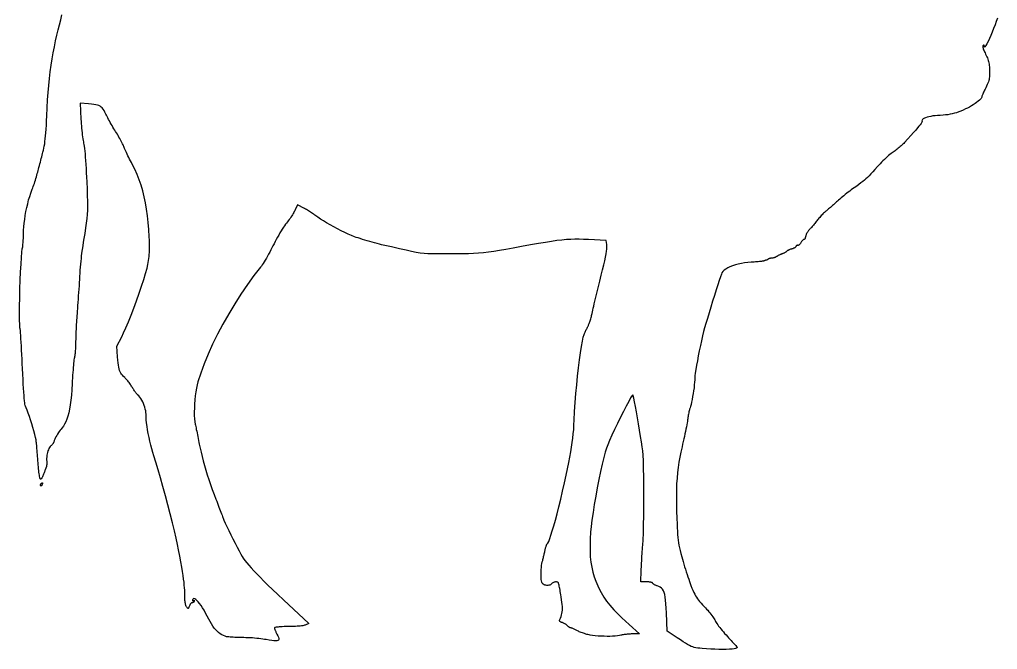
# Model space of a CAD drawing. Header units: metres. Extents: x 3 to 184, y -3 to 200.
# Drawn here: x 2.7 to 160.8, y -3.1 to 98.7 of the extents above; entities that cross this region are included whole.
import ezdxf

# ---------------------------------------------------------------- set-up
doc = ezdxf.new("R2010")
doc.units = ezdxf.units.M

msp = doc.modelspace()

# ---------------------------------------------------------------- linework, layer by layer
at = {"layer": 'Layer0'}
for p, q in [((6.19, 23.7), (6.21, 23.72)), ((6.21, 23.72), (6.23, 23.75)), ((6.23, 23.75), (6.25, 23.77)), ((6.25, 23.77), (6.28, 23.79)), ((6.28, 23.79), (6.31, 23.81)), ((6.31, 23.81), (6.33, 23.82)), ((6.33, 23.82), (6.37, 23.83)), ((6.37, 23.83), (6.4, 23.82)), ((6.4, 23.82), (6.42, 23.79)), ((6.42, 23.79), (6.41, 23.74)), ((6.41, 23.74), (6.41, 23.7)), ((6.11, 23.53), (6.12, 23.56)), ((6.11, 23.5), (6.11, 23.53)), ((6.11, 23.44), (6.11, 23.5)), ((6.12, 23.39), (6.11, 23.44)), ((6.12, 23.56), (6.13, 23.59)), ((6.14, 23.36), (6.12, 23.39)), ((6.13, 23.59), (6.14, 23.61)), ((6.14, 23.61), (6.15, 23.64)), ((6.15, 23.34), (6.14, 23.36)), ((6.15, 23.64), (6.17, 23.67)), ((6.2, 23.33), (6.15, 23.34)), ((6.17, 23.67), (6.19, 23.7)), ((6.23, 23.35), (6.2, 23.33)), ((6.25, 23.38), (6.23, 23.35)), ((6.29, 23.42), (6.25, 23.38)), ((6.32, 23.48), (6.29, 23.42)), ((6.35, 23.55), (6.32, 23.48)), ((6.38, 23.62), (6.35, 23.55)), ((6.4, 23.67), (6.38, 23.62)), ((6.41, 23.7), (6.4, 23.67))]:
    msp.add_line(p, q, dxfattribs=at)
msp.add_polyline3d([(160.76, 98.9, 0), (160.58, 98.37, 0), (160.37, 97.81, 0), (160.15, 97.24, 0), (159.92, 96.67, 0), (159.68, 96.13, 0), (159.46, 95.62, 0), (159.24, 95.16, 0), (159.05, 94.78, 0), (158.89, 94.49, 0), (158.76, 94.3, 0), (158.68, 94.23, 0), (158.65, 94.3, 0), (158.65, 94.36, 0), (158.65, 94.41, 0), (158.64, 94.46, 0), (158.63, 94.49, 0), (158.62, 94.52, 0), (158.59, 94.55, 0), (158.54, 94.54, 0), (158.51, 94.53, 0), (158.49, 94.51, 0), (158.45, 94.48, 0), (158.42, 94.44, 0), (158.41, 94.38, 0), (158.4, 94.32, 0), (158.4, 94.24, 0), (158.42, 94.15, 0), (158.45, 94.04, 0), (158.48, 93.92, 0), (158.53, 93.79, 0), (158.59, 93.64, 0), (158.67, 93.48, 0), (158.75, 93.3, 0), (158.84, 93.11, 0), (158.96, 92.89, 0), (159.05, 92.68, 0), (159.14, 92.48, 0), (159.21, 92.28, 0), (159.27, 92.09, 0), (159.33, 91.89, 0), (159.37, 91.69, 0), (159.41, 91.48, 0), (159.43, 91.26, 0), (159.46, 91.03, 0), (159.47, 90.77, 0), (159.48, 90.48, 0), (159.49, 90.17, 0), (159.49, 89.9, 0), (159.49, 89.66, 0), (159.48, 89.43, 0), (159.45, 89.23, 0), (159.42, 89.03, 0), (159.37, 88.84, 0), (159.3, 88.64, 0), (159.22, 88.42, 0), (159.12, 88.19, 0), (159, 87.94, 0), (158.87, 87.65, 0), (158.78, 87.46, 0), (158.69, 87.28, 0), (158.61, 87.1, 0), (158.53, 86.94, 0), (158.46, 86.78, 0), (158.4, 86.64, 0), (158.35, 86.51, 0), (158.3, 86.4, 0), (158.26, 86.31, 0), (158.24, 86.23, 0), (158.22, 86.18, 0), (158.22, 86.15, 0), (158.21, 86.06, 0), (158.13, 85.95, 0), (158.01, 85.81, 0), (157.84, 85.65, 0), (157.64, 85.48, 0), (157.4, 85.3, 0), (157.14, 85.11, 0), (156.85, 84.92, 0), (156.55, 84.73, 0), (156.24, 84.55, 0), (155.93, 84.39, 0), (155.62, 84.24, 0), (155.23, 84.06, 0), (154.86, 83.9, 0), (154.5, 83.76, 0), (154.16, 83.64, 0), (153.81, 83.54, 0), (153.47, 83.45, 0), (153.12, 83.38, 0), (152.76, 83.32, 0), (152.37, 83.27, 0), (151.97, 83.23, 0), (151.53, 83.2, 0), (151.05, 83.17, 0), (150.68, 83.15, 0), (150.33, 83.11, 0), (150, 83.05, 0), (149.69, 82.99, 0), (149.41, 82.92, 0), (149.16, 82.83, 0), (148.95, 82.74, 0), (148.78, 82.65, 0), (148.65, 82.55, 0), (148.57, 82.45, 0), (148.55, 82.35, 0), (148.58, 82.25, 0), (148.59, 82.2, 0), (148.56, 82.12, 0), (148.51, 82.01, 0), (148.41, 81.87, 0), (148.27, 81.69, 0), (148.08, 81.45, 0), (147.85, 81.17, 0), (147.55, 80.83, 0), (147.19, 80.43, 0), (146.77, 79.96, 0), (146.29, 79.43, 0), (145.73, 78.81, 0), (145.62, 78.69, 0), (145.49, 78.57, 0), (145.35, 78.44, 0), (145.2, 78.3, 0), (145.05, 78.17, 0), (144.88, 78.03, 0), (144.72, 77.89, 0), (144.55, 77.75, 0), (144.38, 77.62, 0), (144.21, 77.5, 0), (144.05, 77.38, 0), (143.9, 77.28, 0), (143.74, 77.17, 0), (143.56, 77.03, 0), (143.36, 76.87, 0), (143.15, 76.7, 0), (142.94, 76.5, 0), (142.71, 76.3, 0), (142.48, 76.08, 0), (142.25, 75.86, 0), (142.02, 75.63, 0), (141.8, 75.4, 0), (141.59, 75.18, 0), (141.38, 74.95, 0), (140.97, 74.49, 0), (140.61, 74.09, 0), (140.29, 73.74, 0), (140.01, 73.45, 0), (139.75, 73.19, 0), (139.5, 72.95, 0), (139.25, 72.73, 0), (138.99, 72.52, 0), (138.7, 72.3, 0), (138.38, 72.06, 0), (138.01, 71.79, 0), (137.58, 71.49, 0), (137.36, 71.34, 0), (137.13, 71.17, 0), (136.89, 70.99, 0), (136.65, 70.81, 0), (136.41, 70.62, 0), (136.17, 70.42, 0), (135.93, 70.23, 0), (135.7, 70.04, 0), (135.48, 69.86, 0), (135.28, 69.69, 0), (135.09, 69.52, 0), (134.93, 69.37, 0), (134.77, 69.22, 0), (134.61, 69.08, 0), (134.44, 68.92, 0), (134.27, 68.77, 0), (134.1, 68.63, 0), (133.94, 68.48, 0), (133.78, 68.34, 0), (133.62, 68.21, 0), (133.48, 68.09, 0), (133.34, 67.98, 0), (133.22, 67.88, 0), (133.12, 67.8, 0), (133.02, 67.72, 0), (132.91, 67.63, 0), (132.79, 67.52, 0), (132.67, 67.41, 0), (132.54, 67.28, 0), (132.41, 67.15, 0), (132.28, 67.01, 0), (132.16, 66.87, 0), (132.03, 66.73, 0), (131.91, 66.59, 0), (131.79, 66.45, 0), (131.69, 66.31, 0), (131.58, 66.18, 0), (131.47, 66.04, 0), (131.36, 65.9, 0), (131.24, 65.76, 0), (131.13, 65.62, 0), (131.01, 65.48, 0), (130.9, 65.35, 0), (130.79, 65.23, 0), (130.69, 65.11, 0), (130.59, 65.01, 0), (130.51, 64.92, 0), (130.43, 64.84, 0), (130.36, 64.77, 0), (130.29, 64.69, 0), (130.22, 64.6, 0), (130.15, 64.5, 0), (130.09, 64.41, 0), (130.03, 64.3, 0), (129.97, 64.2, 0), (129.92, 64.1, 0), (129.87, 63.99, 0), (129.83, 63.89, 0), (129.8, 63.8, 0), (129.78, 63.71, 0), (129.76, 63.62, 0), (129.74, 63.54, 0), (129.71, 63.46, 0), (129.69, 63.4, 0), (129.66, 63.33, 0), (129.64, 63.28, 0), (129.61, 63.24, 0), (129.59, 63.2, 0), (129.56, 63.17, 0), (129.54, 63.16, 0), (129.5, 63.16, 0), (129.45, 63.16, 0), (129.41, 63.15, 0), (129.38, 63.12, 0), (129.34, 63.09, 0), (129.29, 63.05, 0), (129.25, 63, 0), (129.2, 62.95, 0), (129.15, 62.88, 0), (129.11, 62.82, 0), (129.06, 62.74, 0), (129.01, 62.67, 0), (128.96, 62.59, 0), (128.91, 62.52, 0), (128.86, 62.45, 0), (128.81, 62.39, 0), (128.76, 62.33, 0), (128.71, 62.29, 0), (128.67, 62.25, 0), (128.62, 62.22, 0), (128.58, 62.2, 0), (128.54, 62.19, 0), (128.51, 62.19, 0), (128.48, 62.2, 0), (128.46, 62.21, 0), (128.43, 62.22, 0), (128.4, 62.22, 0), (128.37, 62.22, 0), (128.35, 62.21, 0), (128.32, 62.2, 0), (128.29, 62.18, 0), (128.27, 62.16, 0), (128.25, 62.13, 0), (128.22, 62.1, 0), (128.21, 62.07, 0), (128.19, 62.03, 0), (128.17, 61.99, 0), (128.14, 61.95, 0), (128.1, 61.91, 0), (128.06, 61.87, 0), (128.01, 61.83, 0), (127.95, 61.8, 0), (127.89, 61.76, 0), (127.82, 61.73, 0), (127.75, 61.7, 0), (127.68, 61.67, 0), (127.6, 61.65, 0), (127.53, 61.63, 0), (127.45, 61.62, 0), (127.37, 61.59, 0), (127.29, 61.57, 0), (127.21, 61.54, 0), (127.13, 61.51, 0), (127.06, 61.47, 0), (126.98, 61.44, 0), (126.92, 61.4, 0), (126.85, 61.36, 0), (126.79, 61.32, 0), (126.74, 61.28, 0), (126.7, 61.25, 0), (126.66, 61.21, 0), (126.61, 61.17, 0), (126.55, 61.13, 0), (126.49, 61.09, 0), (126.43, 61.05, 0), (126.36, 61.01, 0), (126.29, 60.97, 0), (126.22, 60.93, 0), (126.15, 60.9, 0), (126.08, 60.87, 0), (126.01, 60.84, 0), (125.94, 60.82, 0), (125.87, 60.8, 0), (125.8, 60.77, 0), (125.73, 60.74, 0), (125.65, 60.71, 0), (125.57, 60.67, 0), (125.49, 60.63, 0), (125.41, 60.6, 0), (125.34, 60.56, 0), (125.26, 60.52, 0), (125.2, 60.48, 0), (125.13, 60.44, 0), (125.08, 60.4, 0), (125.02, 60.36, 0), (124.96, 60.33, 0), (124.89, 60.3, 0), (124.82, 60.27, 0), (124.75, 60.24, 0), (124.68, 60.21, 0), (124.61, 60.19, 0), (124.54, 60.17, 0), (124.47, 60.15, 0), (124.4, 60.14, 0), (124.34, 60.14, 0), (124.28, 60.13, 0), (124.22, 60.13, 0), (124.16, 60.13, 0), (124.1, 60.12, 0), (124.05, 60.11, 0), (123.99, 60.1, 0), (123.94, 60.09, 0), (123.89, 60.08, 0), (123.85, 60.06, 0), (123.81, 60.04, 0), (123.77, 60.03, 0), (123.74, 60.01, 0), (123.72, 59.99, 0), (123.69, 59.97, 0), (123.67, 59.95, 0), (123.65, 59.93, 0), (123.62, 59.91, 0), (123.6, 59.89, 0), (123.57, 59.88, 0), (123.55, 59.86, 0), (123.52, 59.85, 0), (123.5, 59.84, 0), (123.46, 59.83, 0), (123.42, 59.82, 0), (123.36, 59.81, 0), (123.33, 59.8, 0), (123.3, 59.79, 0), (123.26, 59.78, 0), (123.22, 59.76, 0), (123.18, 59.75, 0), (123.14, 59.74, 0), (123.1, 59.72, 0), (123.05, 59.71, 0), (123.01, 59.69, 0), (122.96, 59.67, 0), (122.87, 59.66, 0), (122.76, 59.64, 0), (122.62, 59.62, 0), (122.47, 59.6, 0), (122.29, 59.58, 0), (122.09, 59.57, 0), (121.89, 59.55, 0), (121.67, 59.53, 0), (121.44, 59.52, 0), (121.2, 59.51, 0), (120.96, 59.49, 0), (120.43, 59.46, 0), (119.9, 59.39, 0), (119.38, 59.3, 0), (118.88, 59.19, 0), (118.4, 59.06, 0), (117.95, 58.91, 0), (117.53, 58.75, 0), (117.16, 58.57, 0), (116.84, 58.38, 0), (116.57, 58.19, 0), (116.37, 57.98, 0), (116.23, 57.78, 0), (116.14, 57.55, 0), (116, 57.13, 0), (115.8, 56.55, 0), (115.57, 55.83, 0), (115.3, 55.01, 0), (115.02, 54.11, 0), (114.73, 53.18, 0), (114.44, 52.22, 0), (114.15, 51.29, 0), (113.88, 50.4, 0), (113.64, 49.58, 0), (113.44, 48.87, 0), (113.27, 48.27, 0), (113.1, 47.57, 0), (112.92, 46.81, 0), (112.75, 46.01, 0), (112.57, 45.19, 0), (112.41, 44.37, 0), (112.26, 43.57, 0), (112.12, 42.83, 0), (112.01, 42.16, 0), (111.93, 41.58, 0), (111.87, 41.11, 0), (111.85, 40.79, 0), (111.84, 40.47, 0), (111.82, 40.09, 0), (111.77, 39.67, 0), (111.72, 39.21, 0), (111.65, 38.73, 0), (111.58, 38.25, 0), (111.5, 37.77, 0), (111.41, 37.31, 0), (111.33, 36.89, 0), (111.24, 36.51, 0), (111.16, 36.2, 0), (111.08, 35.96, 0), (111.05, 35.87, 0), (111.01, 35.76, 0), (110.98, 35.63, 0), (110.94, 35.48, 0), (110.9, 35.32, 0), (110.87, 35.15, 0), (110.83, 34.96, 0), (110.8, 34.77, 0), (110.76, 34.58, 0), (110.73, 34.39, 0), (110.7, 34.19, 0), (110.68, 34, 0), (110.65, 33.78, 0), (110.61, 33.52, 0), (110.55, 33.23, 0), (110.49, 32.9, 0), (110.42, 32.54, 0), (110.34, 32.16, 0), (110.26, 31.76, 0), (110.17, 31.34, 0), (110.08, 30.93, 0), (109.98, 30.5, 0), (109.88, 30.09, 0), (109.78, 29.68, 0), (109.59, 28.82, 0), (109.41, 27.99, 0), (109.27, 27.17, 0), (109.14, 26.34, 0), (109.04, 25.5, 0), (108.97, 24.62, 0), (108.91, 23.71, 0), (108.88, 22.74, 0), (108.87, 21.69, 0), (108.88, 20.57, 0), (108.9, 19.36, 0), (108.94, 18.03, 0), (108.97, 17.27, 0), (109, 16.6, 0), (109.03, 16.01, 0), (109.07, 15.49, 0), (109.11, 15.02, 0), (109.16, 14.58, 0), (109.22, 14.17, 0), (109.29, 13.76, 0), (109.38, 13.34, 0), (109.48, 12.89, 0), (109.61, 12.41, 0), (109.75, 11.87, 0), (109.85, 11.5, 0), (109.96, 11.12, 0), (110.07, 10.72, 0), (110.2, 10.3, 0), (110.33, 9.89, 0), (110.46, 9.47, 0), (110.59, 9.06, 0), (110.73, 8.66, 0), (110.86, 8.27, 0), (110.99, 7.91, 0), (111.11, 7.58, 0), (111.22, 7.28, 0), (111.39, 6.85, 0), (111.55, 6.48, 0), (111.69, 6.15, 0), (111.83, 5.86, 0), (111.97, 5.59, 0), (112.11, 5.35, 0), (112.27, 5.12, 0), (112.44, 4.89, 0), (112.63, 4.66, 0), (112.85, 4.41, 0), (113.1, 4.15, 0), (113.38, 3.85, 0), (113.57, 3.66, 0), (113.76, 3.46, 0), (113.94, 3.25, 0), (114.12, 3.03, 0), (114.3, 2.82, 0), (114.46, 2.62, 0), (114.61, 2.41, 0), (114.75, 2.22, 0), (114.88, 2.04, 0), (114.98, 1.87, 0), (115.07, 1.72, 0), (115.14, 1.58, 0), (115.2, 1.45, 0), (115.3, 1.29, 0), (115.41, 1.11, 0), (115.55, 0.91, 0), (115.7, 0.7, 0), (115.88, 0.47, 0), (116.06, 0.24, 0), (116.26, 0, 0), (116.46, -0.24, 0), (116.67, -0.49, 0), (116.89, -0.73, 0), (117.11, -0.96, 0), (117.32, -1.19, 0), (117.53, -1.41, 0), (117.72, -1.62, 0), (117.91, -1.82, 0), (118.07, -2, 0), (118.23, -2.17, 0), (118.36, -2.32, 0), (118.48, -2.46, 0), (118.57, -2.57, 0), (118.64, -2.65, 0), (118.68, -2.71, 0), (118.7, -2.75, 0), (118.64, -2.83, 0), (118.48, -2.9, 0), (118.22, -2.95, 0), (117.86, -3, 0), (117.43, -3.04, 0), (116.92, -3.06, 0), (116.36, -3.07, 0), (115.75, -3.07, 0), (115.1, -3.05, 0), (114.42, -3.02, 0), (113.73, -2.98, 0), (113.03, -2.92, 0), (112.65, -2.88, 0), (112.33, -2.84, 0), (112.04, -2.8, 0), (111.77, -2.74, 0), (111.52, -2.67, 0), (111.26, -2.57, 0), (110.99, -2.44, 0), (110.69, -2.28, 0), (110.35, -2.07, 0), (109.97, -1.83, 0), (109.51, -1.53, 0), (108.98, -1.18, 0), (107.4, -0.12, 0), (107.27, 2.84, 0), (107.23, 3.62, 0), (107.18, 4.3, 0), (107.13, 4.88, 0), (107.06, 5.38, 0), (106.98, 5.79, 0), (106.88, 6.14, 0), (106.77, 6.42, 0), (106.63, 6.64, 0), (106.46, 6.83, 0), (106.27, 6.97, 0), (106.04, 7.09, 0), (105.78, 7.19, 0), (105.69, 7.22, 0), (105.6, 7.25, 0), (105.52, 7.29, 0), (105.43, 7.33, 0), (105.36, 7.37, 0), (105.29, 7.41, 0), (105.22, 7.45, 0), (105.17, 7.49, 0), (105.12, 7.53, 0), (105.08, 7.56, 0), (105.06, 7.6, 0), (105.04, 7.63, 0), (105.02, 7.66, 0), (104.99, 7.69, 0), (104.94, 7.72, 0), (104.88, 7.74, 0), (104.8, 7.77, 0), (104.72, 7.79, 0), (104.62, 7.81, 0), (104.52, 7.82, 0), (104.41, 7.83, 0), (104.29, 7.84, 0), (104.17, 7.85, 0), (104.04, 7.85, 0), (103.12, 7.85, 0), (103.18, 9.66, 0), (103.19, 9.93, 0), (103.21, 10.22, 0), (103.22, 10.55, 0), (103.24, 10.89, 0), (103.26, 11.25, 0), (103.29, 11.61, 0), (103.31, 11.99, 0), (103.33, 12.36, 0), (103.36, 12.73, 0), (103.39, 13.09, 0), (103.41, 13.43, 0), (103.44, 13.76, 0), (103.49, 14.62, 0), (103.54, 15.73, 0), (103.57, 17.06, 0), (103.59, 18.53, 0), (103.61, 20.09, 0), (103.61, 21.7, 0), (103.61, 23.28, 0), (103.59, 24.79, 0), (103.57, 26.18, 0), (103.53, 27.38, 0), (103.49, 28.34, 0), (103.43, 29, 0), (103.35, 29.65, 0), (103.23, 30.45, 0), (103.09, 31.35, 0), (102.93, 32.33, 0), (102.76, 33.35, 0), (102.58, 34.35, 0), (102.41, 35.31, 0), (102.24, 36.19, 0), (102.1, 36.94, 0), (101.97, 37.53, 0), (101.88, 37.92, 0), (101.83, 38.06, 0), (101.71, 37.94, 0), (101.48, 37.57, 0), (101.16, 36.99, 0), (100.76, 36.24, 0), (100.32, 35.38, 0), (99.84, 34.43, 0), (99.36, 33.45, 0), (98.89, 32.47, 0), (98.46, 31.54, 0), (98.08, 30.7, 0), (97.77, 29.99, 0), (97.56, 29.47, 0), (97.36, 28.8, 0), (97.12, 27.92, 0), (96.87, 26.87, 0), (96.61, 25.69, 0), (96.34, 24.4, 0), (96.08, 23.06, 0), (95.83, 21.69, 0), (95.6, 20.34, 0), (95.4, 19.05, 0), (95.23, 17.84, 0), (95.09, 16.77, 0), (95.01, 15.87, 0), (94.94, 14.78, 0), (94.91, 13.75, 0), (94.92, 12.8, 0), (94.96, 11.89, 0), (95.05, 11.04, 0), (95.18, 10.22, 0), (95.35, 9.44, 0), (95.57, 8.68, 0), (95.84, 7.94, 0), (96.15, 7.21, 0), (96.52, 6.48, 0), (96.93, 5.74, 0), (97.14, 5.39, 0), (97.36, 5.06, 0), (97.6, 4.73, 0), (97.85, 4.4, 0), (98.12, 4.07, 0), (98.43, 3.72, 0), (98.77, 3.35, 0), (99.15, 2.95, 0), (99.59, 2.52, 0), (100.08, 2.05, 0), (100.64, 1.52, 0), (101.26, 0.95, 0), (102.9, -0.57, 0), (101.75, -0.57, 0), (101.58, -0.57, 0), (101.41, -0.58, 0), (101.24, -0.59, 0), (101.07, -0.6, 0), (100.9, -0.61, 0), (100.73, -0.63, 0), (100.56, -0.65, 0), (100.41, -0.67, 0), (100.26, -0.7, 0), (100.13, -0.72, 0), (100.01, -0.75, 0), (99.91, -0.78, 0), (99.66, -0.84, 0), (99.34, -0.88, 0), (98.98, -0.92, 0), (98.57, -0.95, 0), (98.13, -0.96, 0), (97.66, -0.96, 0), (97.18, -0.95, 0), (96.7, -0.94, 0), (96.22, -0.9, 0), (95.76, -0.86, 0), (95.32, -0.81, 0), (94.92, -0.75, 0), (94.76, -0.71, 0), (94.58, -0.68, 0), (94.4, -0.63, 0), (94.22, -0.58, 0), (94.04, -0.52, 0), (93.85, -0.46, 0), (93.67, -0.4, 0), (93.5, -0.33, 0), (93.33, -0.26, 0), (93.18, -0.2, 0), (93.03, -0.13, 0), (92.91, -0.06, 0), (92.79, 0, 0), (92.68, 0.06, 0), (92.56, 0.12, 0), (92.45, 0.17, 0), (92.34, 0.23, 0), (92.23, 0.27, 0), (92.14, 0.31, 0), (92.05, 0.35, 0), (91.97, 0.37, 0), (91.9, 0.39, 0), (91.85, 0.41, 0), (91.8, 0.41, 0), (91.77, 0.41, 0), (91.72, 0.42, 0), (91.68, 0.44, 0), (91.63, 0.46, 0), (91.58, 0.49, 0), (91.52, 0.52, 0), (91.47, 0.56, 0), (91.42, 0.6, 0), (91.36, 0.64, 0), (91.31, 0.68, 0), (91.26, 0.73, 0), (91.21, 0.78, 0), (91.16, 0.84, 0), (91.1, 0.89, 0), (91.04, 0.94, 0), (90.97, 0.99, 0), (90.9, 1.04, 0), (90.83, 1.08, 0), (90.75, 1.13, 0), (90.67, 1.17, 0), (90.6, 1.2, 0), (90.52, 1.23, 0), (90.45, 1.26, 0), (90.38, 1.28, 0), (90.31, 1.3, 0), (90.25, 1.32, 0), (90.2, 1.35, 0), (90.14, 1.38, 0), (90.1, 1.4, 0), (90.06, 1.44, 0), (90.03, 1.47, 0), (90.01, 1.5, 0), (89.99, 1.54, 0), (89.98, 1.57, 0), (89.98, 1.61, 0), (89.99, 1.64, 0), (90.12, 1.96, 0), (90.23, 2.24, 0), (90.31, 2.51, 0), (90.38, 2.76, 0), (90.42, 3.01, 0), (90.45, 3.27, 0), (90.46, 3.54, 0), (90.45, 3.84, 0), (90.42, 4.17, 0), (90.38, 4.54, 0), (90.32, 4.96, 0), (90.24, 5.45, 0), (90.19, 5.73, 0), (90.15, 6, 0), (90.1, 6.27, 0), (90.06, 6.52, 0), (90.01, 6.75, 0), (89.97, 6.96, 0), (89.93, 7.15, 0), (89.9, 7.32, 0), (89.87, 7.46, 0), (89.84, 7.57, 0), (89.82, 7.65, 0), (89.8, 7.69, 0), (89.75, 7.75, 0), (89.69, 7.79, 0), (89.61, 7.82, 0), (89.51, 7.84, 0), (89.42, 7.85, 0), (89.31, 7.84, 0), (89.21, 7.82, 0), (89.1, 7.79, 0), (89, 7.75, 0), (88.9, 7.7, 0), (88.82, 7.63, 0), (88.75, 7.56, 0), (88.65, 7.46, 0), (88.52, 7.38, 0), (88.39, 7.33, 0), (88.24, 7.29, 0), (88.08, 7.27, 0), (87.93, 7.27, 0), (87.77, 7.29, 0), (87.62, 7.32, 0), (87.48, 7.38, 0), (87.36, 7.45, 0), (87.26, 7.54, 0), (87.19, 7.64, 0), (87.13, 7.79, 0), (87.08, 8, 0), (87.04, 8.24, 0), (87.01, 8.53, 0), (87, 8.84, 0), (87, 9.16, 0), (87, 9.51, 0), (87.02, 9.85, 0), (87.05, 10.19, 0), (87.09, 10.51, 0), (87.14, 10.81, 0), (87.2, 11.08, 0), (87.23, 11.2, 0), (87.26, 11.32, 0), (87.3, 11.46, 0), (87.33, 11.61, 0), (87.37, 11.76, 0), (87.41, 11.92, 0), (87.44, 12.08, 0), (87.48, 12.24, 0), (87.52, 12.4, 0), (87.55, 12.56, 0), (87.59, 12.7, 0), (87.62, 12.84, 0), (87.65, 12.98, 0), (87.68, 13.11, 0), (87.71, 13.23, 0), (87.74, 13.35, 0), (87.77, 13.46, 0), (87.8, 13.56, 0), (87.83, 13.66, 0), (87.86, 13.74, 0), (87.89, 13.81, 0), (87.91, 13.86, 0), (87.93, 13.9, 0), (87.95, 13.92, 0), (88.08, 14.08, 0), (88.23, 14.39, 0), (88.4, 14.83, 0), (88.6, 15.39, 0), (88.82, 16.08, 0), (89.06, 16.89, 0), (89.31, 17.81, 0), (89.58, 18.83, 0), (89.87, 19.96, 0), (90.17, 21.18, 0), (90.47, 22.48, 0), (90.79, 23.87, 0), (91.06, 25.06, 0), (91.29, 26.13, 0), (91.49, 27.11, 0), (91.67, 28.01, 0), (91.82, 28.83, 0), (91.94, 29.61, 0), (92.05, 30.35, 0), (92.14, 31.06, 0), (92.21, 31.77, 0), (92.27, 32.48, 0), (92.32, 33.22, 0), (92.36, 33.99, 0), (92.43, 35.38, 0), (92.53, 36.8, 0), (92.64, 38.25, 0), (92.77, 39.69, 0), (92.91, 41.09, 0), (93.05, 42.43, 0), (93.21, 43.69, 0), (93.37, 44.84, 0), (93.52, 45.85, 0), (93.68, 46.71, 0), (93.83, 47.37, 0), (93.97, 47.83, 0), (94.02, 47.95, 0), (94.07, 48.08, 0), (94.13, 48.21, 0), (94.18, 48.34, 0), (94.24, 48.47, 0), (94.3, 48.6, 0), (94.37, 48.73, 0), (94.43, 48.85, 0), (94.48, 48.97, 0), (94.54, 49.08, 0), (94.59, 49.18, 0), (94.64, 49.27, 0), (94.69, 49.36, 0), (94.74, 49.46, 0), (94.79, 49.59, 0), (94.84, 49.72, 0), (94.89, 49.87, 0), (94.94, 50.03, 0), (94.99, 50.19, 0), (95.04, 50.36, 0), (95.09, 50.53, 0), (95.13, 50.7, 0), (95.17, 50.86, 0), (95.2, 51.03, 0), (95.24, 51.22, 0), (95.29, 51.45, 0), (95.35, 51.73, 0), (95.42, 52.05, 0), (95.51, 52.4, 0), (95.59, 52.78, 0), (95.69, 53.18, 0), (95.79, 53.6, 0), (95.9, 54.03, 0), (96.01, 54.46, 0), (96.11, 54.9, 0), (96.22, 55.34, 0), (96.5, 56.43, 0), (96.74, 57.41, 0), (96.95, 58.28, 0), (97.13, 59.05, 0), (97.28, 59.72, 0), (97.41, 60.31, 0), (97.5, 60.82, 0), (97.57, 61.25, 0), (97.62, 61.62, 0), (97.64, 61.92, 0), (97.64, 62.17, 0), (97.62, 62.37, 0), (97.51, 63.02, 0), (94.65, 63.15, 0), (93.88, 63.18, 0), (93.17, 63.2, 0), (92.48, 63.2, 0), (91.8, 63.17, 0), (91.1, 63.13, 0), (90.36, 63.06, 0), (89.57, 62.97, 0), (88.68, 62.84, 0), (87.69, 62.69, 0), (86.58, 62.5, 0), (85.3, 62.27, 0), (83.86, 62, 0), (82.51, 61.75, 0), (81.32, 61.54, 0), (80.28, 61.36, 0), (79.34, 61.22, 0), (78.48, 61.1, 0), (77.68, 61.01, 0), (76.89, 60.94, 0), (76.09, 60.89, 0), (75.25, 60.85, 0), (74.34, 60.83, 0), (73.33, 60.82, 0), (72.2, 60.82, 0), (71.09, 60.82, 0), (70.17, 60.82, 0), (69.4, 60.83, 0), (68.72, 60.85, 0), (68.1, 60.89, 0), (67.48, 60.96, 0), (66.82, 61.07, 0), (66.07, 61.21, 0), (65.18, 61.41, 0), (64.11, 61.65, 0), (62.81, 61.95, 0), (61.23, 62.32, 0), (60.87, 62.41, 0), (60.49, 62.51, 0), (60.1, 62.61, 0), (59.7, 62.72, 0), (59.3, 62.83, 0), (58.9, 62.94, 0), (58.51, 63.06, 0), (58.13, 63.18, 0), (57.77, 63.29, 0), (57.43, 63.4, 0), (57.13, 63.5, 0), (56.86, 63.6, 0), (56.37, 63.79, 0), (55.83, 64.02, 0), (55.27, 64.28, 0), (54.68, 64.57, 0), (54.08, 64.87, 0), (53.49, 65.18, 0), (52.9, 65.51, 0), (52.34, 65.83, 0), (51.82, 66.15, 0), (51.34, 66.45, 0), (50.92, 66.74, 0), (50.57, 67, 0), (50.46, 67.08, 0), (50.34, 67.17, 0), (50.21, 67.26, 0), (50.06, 67.36, 0), (49.91, 67.46, 0), (49.75, 67.57, 0), (49.58, 67.67, 0), (49.41, 67.78, 0), (49.24, 67.88, 0), (49.07, 67.98, 0), (48.91, 68.07, 0), (48.75, 68.16, 0), (47.62, 68.77, 0), (47.26, 67.93, 0), (47.2, 67.8, 0), (47.12, 67.66, 0), (47.04, 67.5, 0), (46.93, 67.33, 0), (46.82, 67.14, 0), (46.7, 66.96, 0), (46.57, 66.76, 0), (46.43, 66.57, 0), (46.29, 66.37, 0), (46.15, 66.18, 0), (46.01, 65.99, 0), (45.87, 65.81, 0), (45.71, 65.61, 0), (45.55, 65.38, 0), (45.37, 65.13, 0), (45.18, 64.84, 0), (44.99, 64.54, 0), (44.8, 64.21, 0), (44.6, 63.88, 0), (44.4, 63.53, 0), (44.21, 63.18, 0), (44.02, 62.83, 0), (43.84, 62.48, 0), (43.67, 62.14, 0), (43.5, 61.81, 0), (43.33, 61.47, 0), (43.15, 61.13, 0), (42.97, 60.79, 0), (42.78, 60.46, 0), (42.6, 60.14, 0), (42.42, 59.84, 0), (42.25, 59.56, 0), (42.09, 59.3, 0), (41.94, 59.07, 0), (41.8, 58.87, 0), (41.67, 58.71, 0), (40.6, 57.33, 0), (39.53, 55.86, 0), (38.49, 54.33, 0), (37.48, 52.75, 0), (36.51, 51.13, 0), (35.58, 49.49, 0), (34.72, 47.85, 0), (33.91, 46.22, 0), (33.19, 44.62, 0), (32.54, 43.07, 0), (31.99, 41.58, 0), (31.53, 40.16, 0), (31.41, 39.67, 0), (31.29, 39.12, 0), (31.2, 38.52, 0), (31.11, 37.88, 0), (31.05, 37.23, 0), (30.99, 36.57, 0), (30.96, 35.92, 0), (30.95, 35.29, 0), (30.95, 34.7, 0), (30.98, 34.17, 0), (31.03, 33.7, 0), (31.1, 33.31, 0), (31.14, 33.14, 0), (31.18, 32.94, 0), (31.23, 32.72, 0), (31.28, 32.47, 0), (31.34, 32.2, 0), (31.4, 31.91, 0), (31.46, 31.62, 0), (31.52, 31.31, 0), (31.58, 31, 0), (31.65, 30.69, 0), (31.71, 30.38, 0), (31.76, 30.08, 0), (31.89, 29.44, 0), (32.04, 28.78, 0), (32.21, 28.09, 0), (32.39, 27.38, 0), (32.59, 26.65, 0), (32.81, 25.9, 0), (33.05, 25.14, 0), (33.3, 24.36, 0), (33.57, 23.58, 0), (33.85, 22.78, 0), (34.14, 21.98, 0), (34.45, 21.18, 0), (34.57, 20.86, 0), (34.69, 20.55, 0), (34.81, 20.24, 0), (34.93, 19.93, 0), (35.05, 19.63, 0), (35.15, 19.35, 0), (35.26, 19.08, 0), (35.35, 18.84, 0), (35.44, 18.61, 0), (35.51, 18.42, 0), (35.57, 18.26, 0), (35.62, 18.13, 0), (35.75, 17.79, 0), (35.96, 17.33, 0), (36.22, 16.78, 0), (36.52, 16.15, 0), (36.85, 15.47, 0), (37.2, 14.78, 0), (37.55, 14.1, 0), (37.88, 13.44, 0), (38.2, 12.85, 0), (38.48, 12.34, 0), (38.7, 11.94, 0), (38.87, 11.68, 0), (39.13, 11.32, 0), (39.42, 10.94, 0), (39.75, 10.54, 0), (40.13, 10.11, 0), (40.56, 9.64, 0), (41.04, 9.14, 0), (41.58, 8.58, 0), (42.18, 7.98, 0), (42.85, 7.32, 0), (43.61, 6.6, 0), (44.44, 5.81, 0), (45.35, 4.94, 0), (49.45, 1.11, 0), (48.88, 0.87, 0), (48.78, 0.83, 0), (48.65, 0.8, 0), (48.49, 0.77, 0), (48.3, 0.74, 0), (48.09, 0.71, 0), (47.85, 0.69, 0), (47.6, 0.67, 0), (47.33, 0.65, 0), (47.04, 0.64, 0), (46.74, 0.63, 0), (46.43, 0.62, 0), (46.11, 0.61, 0), (45.77, 0.61, 0), (45.46, 0.61, 0), (45.18, 0.6, 0), (44.92, 0.59, 0), (44.69, 0.57, 0), (44.49, 0.55, 0), (44.31, 0.54, 0), (44.17, 0.51, 0), (44.05, 0.49, 0), (43.97, 0.46, 0), (43.92, 0.43, 0), (43.9, 0.4, 0), (43.91, 0.37, 0), (43.92, 0.32, 0), (43.94, 0.26, 0), (43.96, 0.19, 0), (43.99, 0.11, 0), (44.02, 0.02, 0), (44.06, -0.07, 0), (44.11, -0.17, 0), (44.15, -0.27, 0), (44.2, -0.38, 0), (44.26, -0.49, 0), (44.31, -0.6, 0), (44.44, -0.87, 0), (44.54, -1.1, 0), (44.59, -1.29, 0), (44.59, -1.44, 0), (44.55, -1.55, 0), (44.45, -1.63, 0), (44.3, -1.68, 0), (44.09, -1.7, 0), (43.81, -1.68, 0), (43.47, -1.64, 0), (43.05, -1.58, 0), (42.57, -1.49, 0), (42.31, -1.44, 0), (42.02, -1.4, 0), (41.72, -1.36, 0), (41.39, -1.32, 0), (41.05, -1.28, 0), (40.71, -1.25, 0), (40.36, -1.22, 0), (40, -1.2, 0), (39.65, -1.18, 0), (39.31, -1.17, 0), (38.98, -1.16, 0), (38.66, -1.16, 0), (38.36, -1.15, 0), (38.07, -1.15, 0), (37.78, -1.14, 0), (37.49, -1.13, 0), (37.23, -1.11, 0), (36.97, -1.1, 0), (36.74, -1.08, 0), (36.52, -1.06, 0), (36.34, -1.03, 0), (36.18, -1.01, 0), (36.05, -0.98, 0), (35.96, -0.95, 0), (35.67, -0.83, 0), (35.4, -0.69, 0), (35.14, -0.53, 0), (34.89, -0.34, 0), (34.65, -0.13, 0), (34.42, 0.11, 0), (34.19, 0.39, 0), (33.96, 0.7, 0), (33.74, 1.04, 0), (33.51, 1.42, 0), (33.28, 1.84, 0), (33.04, 2.31, 0), (32.79, 2.79, 0), (32.54, 3.25, 0), (32.29, 3.66, 0), (32.04, 4.03, 0), (31.81, 4.36, 0), (31.59, 4.63, 0), (31.38, 4.85, 0), (31.19, 5.01, 0), (31.03, 5.11, 0), (30.89, 5.15, 0), (30.79, 5.11, 0), (30.71, 5, 0), (30.69, 4.96, 0), (30.68, 4.92, 0), (30.68, 4.88, 0), (30.67, 4.85, 0), (30.68, 4.81, 0), (30.71, 4.8, 0), (30.75, 4.8, 0), (30.78, 4.81, 0), (30.81, 4.83, 0), (30.84, 4.85, 0), (30.87, 4.86, 0), (30.92, 4.87, 0), (30.94, 4.86, 0), (30.96, 4.82, 0), (30.95, 4.77, 0), (30.95, 4.74, 0), (30.93, 4.7, 0), (30.92, 4.66, 0), (30.9, 4.63, 0), (30.88, 4.59, 0), (30.85, 4.57, 0), (30.83, 4.54, 0), (30.8, 4.52, 0), (30.77, 4.5, 0), (30.74, 4.49, 0), (30.7, 4.48, 0), (30.67, 4.47, 0), (30.64, 4.47, 0), (30.61, 4.47, 0), (30.58, 4.48, 0), (30.54, 4.47, 0), (30.51, 4.45, 0), (30.47, 4.43, 0), (30.43, 4.39, 0), (30.39, 4.35, 0), (30.35, 4.3, 0), (30.31, 4.25, 0), (30.28, 4.19, 0), (30.24, 4.13, 0), (30.21, 4.06, 0), (30.18, 3.99, 0), (30.13, 3.87, 0), (30.09, 3.77, 0), (30.06, 3.69, 0), (30.02, 3.63, 0), (29.99, 3.59, 0), (29.96, 3.57, 0), (29.93, 3.57, 0), (29.89, 3.59, 0), (29.85, 3.62, 0), (29.81, 3.67, 0), (29.76, 3.74, 0), (29.69, 3.83, 0), (29.65, 3.9, 0), (29.61, 3.98, 0), (29.57, 4.09, 0), (29.54, 4.21, 0), (29.51, 4.35, 0), (29.48, 4.5, 0), (29.46, 4.67, 0), (29.45, 4.85, 0), (29.43, 5.05, 0), (29.42, 5.27, 0), (29.42, 5.51, 0), (29.41, 5.76, 0), (29.41, 6.13, 0), (29.4, 6.51, 0), (29.37, 6.9, 0), (29.34, 7.33, 0), (29.29, 7.79, 0), (29.22, 8.29, 0), (29.14, 8.87, 0), (29.04, 9.51, 0), (28.92, 10.24, 0), (28.77, 11.06, 0), (28.61, 11.99, 0), (28.41, 13.04, 0), (28.25, 13.87, 0), (28.02, 14.89, 0), (27.74, 16.08, 0), (27.42, 17.4, 0), (27.06, 18.81, 0), (26.68, 20.28, 0), (26.28, 21.76, 0), (25.88, 23.23, 0), (25.48, 24.65, 0), (25.1, 25.97, 0), (24.74, 27.18, 0), (24.41, 28.22, 0), (24.24, 28.77, 0), (24.07, 29.35, 0), (23.92, 29.95, 0), (23.77, 30.56, 0), (23.64, 31.18, 0), (23.52, 31.79, 0), (23.41, 32.39, 0), (23.32, 32.96, 0), (23.25, 33.52, 0), (23.19, 34.03, 0), (23.16, 34.51, 0), (23.15, 34.93, 0), (23.14, 35.19, 0), (23.1, 35.47, 0), (23.04, 35.76, 0), (22.96, 36.06, 0), (22.86, 36.35, 0), (22.74, 36.65, 0), (22.61, 36.93, 0), (22.46, 37.21, 0), (22.31, 37.46, 0), (22.15, 37.7, 0), (21.98, 37.91, 0), (21.8, 38.08, 0), (21.74, 38.14, 0), (21.67, 38.21, 0), (21.6, 38.3, 0), (21.52, 38.39, 0), (21.44, 38.5, 0), (21.36, 38.61, 0), (21.27, 38.73, 0), (21.19, 38.85, 0), (21.11, 38.98, 0), (21.02, 39.1, 0), (20.95, 39.23, 0), (20.87, 39.36, 0), (20.8, 39.48, 0), (20.71, 39.62, 0), (20.62, 39.75, 0), (20.52, 39.89, 0), (20.42, 40.03, 0), (20.32, 40.17, 0), (20.21, 40.3, 0), (20.1, 40.43, 0), (20, 40.55, 0), (19.9, 40.66, 0), (19.8, 40.76, 0), (19.71, 40.85, 0), (19.51, 41.04, 0), (19.34, 41.22, 0), (19.2, 41.4, 0), (19.07, 41.58, 0), (18.97, 41.78, 0), (18.88, 42, 0), (18.8, 42.25, 0), (18.74, 42.54, 0), (18.69, 42.87, 0), (18.64, 43.24, 0), (18.6, 43.68, 0), (18.55, 44.18, 0), (18.41, 45.94, 0), (19.23, 47.45, 0), (19.53, 48.06, 0), (19.89, 48.88, 0), (20.3, 49.84, 0), (20.73, 50.92, 0), (21.17, 52.08, 0), (21.61, 53.27, 0), (22.04, 54.47, 0), (22.43, 55.63, 0), (22.79, 56.71, 0), (23.09, 57.68, 0), (23.32, 58.5, 0), (23.46, 59.13, 0), (23.52, 59.45, 0), (23.57, 59.76, 0), (23.61, 60.07, 0), (23.65, 60.39, 0), (23.67, 60.71, 0), (23.69, 61.04, 0), (23.7, 61.39, 0), (23.71, 61.76, 0), (23.71, 62.16, 0), (23.7, 62.59, 0), (23.69, 63.06, 0), (23.67, 63.56, 0), (23.61, 64.75, 0), (23.51, 65.9, 0), (23.39, 67, 0), (23.24, 68.06, 0), (23.06, 69.08, 0), (22.85, 70.06, 0), (22.61, 71, 0), (22.34, 71.92, 0), (22.03, 72.8, 0), (21.7, 73.66, 0), (21.32, 74.5, 0), (20.92, 75.31, 0), (20.78, 75.58, 0), (20.63, 75.86, 0), (20.49, 76.14, 0), (20.35, 76.42, 0), (20.22, 76.69, 0), (20.09, 76.95, 0), (19.98, 77.21, 0), (19.87, 77.44, 0), (19.77, 77.66, 0), (19.68, 77.85, 0), (19.61, 78.02, 0), (19.56, 78.16, 0), (19.5, 78.29, 0), (19.44, 78.45, 0), (19.35, 78.63, 0), (19.26, 78.82, 0), (19.15, 79.03, 0), (19.04, 79.25, 0), (18.91, 79.47, 0), (18.78, 79.7, 0), (18.65, 79.93, 0), (18.52, 80.16, 0), (18.38, 80.39, 0), (18.24, 80.61, 0), (18.1, 80.83, 0), (17.96, 81.06, 0), (17.81, 81.31, 0), (17.66, 81.56, 0), (17.52, 81.81, 0), (17.37, 82.07, 0), (17.23, 82.32, 0), (17.1, 82.56, 0), (16.97, 82.8, 0), (16.85, 83.01, 0), (16.75, 83.22, 0), (16.66, 83.4, 0), (16.5, 83.72, 0), (16.36, 83.99, 0), (16.22, 84.22, 0), (16.07, 84.41, 0), (15.92, 84.56, 0), (15.75, 84.69, 0), (15.55, 84.79, 0), (15.31, 84.86, 0), (15.03, 84.93, 0), (14.71, 84.98, 0), (14.32, 85.02, 0), (13.87, 85.07, 0), (12.52, 85.19, 0), (12.64, 82.6, 0), (12.66, 82.24, 0), (12.68, 81.87, 0), (12.71, 81.49, 0), (12.74, 81.12, 0), (12.77, 80.75, 0), (12.81, 80.4, 0), (12.85, 80.05, 0), (12.89, 79.73, 0), (12.93, 79.43, 0), (12.98, 79.17, 0), (13.02, 78.93, 0), (13.06, 78.74, 0), (13.11, 78.51, 0), (13.15, 78.21, 0), (13.2, 77.86, 0), (13.25, 77.45, 0), (13.29, 76.98, 0), (13.34, 76.47, 0), (13.38, 75.9, 0), (13.42, 75.29, 0), (13.46, 74.64, 0), (13.5, 73.95, 0), (13.53, 73.23, 0), (13.57, 72.47, 0), (13.62, 71.26, 0), (13.66, 70.23, 0), (13.68, 69.35, 0), (13.69, 68.57, 0), (13.68, 67.87, 0), (13.64, 67.2, 0), (13.59, 66.53, 0), (13.5, 65.82, 0), (13.39, 65.03, 0), (13.25, 64.12, 0), (13.07, 63.05, 0), (12.86, 61.8, 0), (12.82, 61.55, 0), (12.78, 61.26, 0), (12.73, 60.91, 0), (12.69, 60.53, 0), (12.65, 60.11, 0), (12.6, 59.66, 0), (12.56, 59.18, 0), (12.52, 58.7, 0), (12.48, 58.2, 0), (12.44, 57.7, 0), (12.41, 57.2, 0), (12.38, 56.71, 0), (12.35, 56.21, 0), (12.32, 55.69, 0), (12.28, 55.15, 0), (12.25, 54.61, 0), (12.21, 54.07, 0), (12.18, 53.53, 0), (12.14, 53, 0), (12.1, 52.5, 0), (12.07, 52.02, 0), (12.04, 51.58, 0), (12.01, 51.18, 0), (11.98, 50.83, 0), (11.95, 50.5, 0), (11.93, 50.15, 0), (11.9, 49.78, 0), (11.88, 49.41, 0), (11.86, 49.03, 0), (11.84, 48.66, 0), (11.83, 48.29, 0), (11.81, 47.93, 0), (11.8, 47.59, 0), (11.79, 47.27, 0), (11.79, 46.98, 0), (11.78, 46.72, 0), (11.78, 46.47, 0), (11.78, 46.22, 0), (11.77, 45.97, 0), (11.75, 45.71, 0), (11.74, 45.46, 0), (11.72, 45.22, 0), (11.7, 44.98, 0), (11.68, 44.76, 0), (11.65, 44.56, 0), (11.63, 44.37, 0), (11.6, 44.21, 0), (11.57, 44.08, 0), (11.54, 43.93, 0), (11.51, 43.72, 0), (11.48, 43.47, 0), (11.45, 43.18, 0), (11.41, 42.84, 0), (11.38, 42.48, 0), (11.35, 42.08, 0), (11.31, 41.66, 0), (11.28, 41.23, 0), (11.25, 40.78, 0), (11.23, 40.32, 0), (11.2, 39.87, 0), (11.15, 38.89, 0), (11.08, 38, 0), (11, 37.18, 0), (10.91, 36.44, 0), (10.8, 35.76, 0), (10.67, 35.15, 0), (10.53, 34.61, 0), (10.37, 34.12, 0), (10.2, 33.69, 0), (10, 33.31, 0), (9.79, 32.98, 0), (9.55, 32.69, 0), (9.42, 32.54, 0), (9.28, 32.36, 0), (9.14, 32.16, 0), (8.99, 31.95, 0), (8.85, 31.73, 0), (8.72, 31.5, 0), (8.6, 31.28, 0), (8.49, 31.07, 0), (8.4, 30.88, 0), (8.33, 30.71, 0), (8.28, 30.57, 0), (8.26, 30.47, 0), (8.26, 30.44, 0), (8.24, 30.4, 0), (8.22, 30.36, 0), (8.2, 30.31, 0), (8.16, 30.26, 0), (8.12, 30.2, 0), (8.08, 30.14, 0), (8.03, 30.08, 0), (7.97, 30.02, 0), (7.91, 29.95, 0), (7.85, 29.89, 0), (7.79, 29.83, 0), (7.67, 29.7, 0), (7.57, 29.55, 0), (7.47, 29.38, 0), (7.38, 29.19, 0), (7.3, 28.99, 0), (7.24, 28.77, 0), (7.18, 28.54, 0), (7.14, 28.3, 0), (7.11, 28.05, 0), (7.09, 27.8, 0), (7.09, 27.55, 0), (7.1, 27.29, 0), (7.11, 27.22, 0), (7.11, 27.14, 0), (7.11, 27.06, 0), (7.11, 26.98, 0), (7.11, 26.9, 0), (7.1, 26.82, 0), (7.1, 26.75, 0), (7.09, 26.68, 0), (7.08, 26.61, 0), (7.07, 26.55, 0), (7.05, 26.5, 0), (7.04, 26.45, 0), (7.02, 26.41, 0), (7, 26.34, 0), (6.97, 26.27, 0), (6.94, 26.18, 0), (6.9, 26.08, 0), (6.86, 25.97, 0), (6.82, 25.85, 0), (6.77, 25.73, 0), (6.73, 25.61, 0), (6.68, 25.48, 0), (6.63, 25.35, 0), (6.59, 25.22, 0), (6.53, 25.08, 0), (6.48, 24.95, 0), (6.43, 24.83, 0), (6.38, 24.73, 0), (6.33, 24.65, 0), (6.29, 24.57, 0), (6.24, 24.52, 0), (6.2, 24.48, 0), (6.16, 24.45, 0), (6.13, 24.44, 0), (6.09, 24.45, 0), (6.06, 24.47, 0), (6.03, 24.52, 0), (6, 24.61, 0), (5.97, 24.73, 0), (5.94, 24.9, 0), (5.91, 25.09, 0), (5.88, 25.31, 0), (5.85, 25.56, 0), (5.81, 25.83, 0), (5.78, 26.12, 0), (5.76, 26.43, 0), (5.73, 26.75, 0), (5.71, 27.07, 0), (5.68, 27.41, 0), (5.66, 27.75, 0), (5.63, 28.09, 0), (5.61, 28.42, 0), (5.58, 28.75, 0), (5.55, 29.07, 0), (5.53, 29.37, 0), (5.5, 29.64, 0), (5.48, 29.9, 0), (5.46, 30.12, 0), (5.44, 30.31, 0), (5.42, 30.47, 0), (5.37, 30.78, 0), (5.28, 31.19, 0), (5.16, 31.68, 0), (5.01, 32.22, 0), (4.85, 32.8, 0), (4.67, 33.4, 0), (4.48, 34, 0), (4.3, 34.57, 0), (4.12, 35.1, 0), (3.95, 35.57, 0), (3.8, 35.95, 0), (3.68, 36.23, 0), (3.63, 36.35, 0), (3.59, 36.53, 0), (3.55, 36.79, 0), (3.51, 37.11, 0), (3.47, 37.5, 0), (3.43, 37.97, 0), (3.39, 38.5, 0), (3.35, 39.12, 0), (3.31, 39.8, 0), (3.27, 40.56, 0), (3.23, 41.4, 0), (3.19, 42.31, 0), (3.16, 43.08, 0), (3.12, 43.83, 0), (3.08, 44.56, 0), (3.05, 45.26, 0), (3.01, 45.93, 0), (2.97, 46.55, 0), (2.94, 47.13, 0), (2.9, 47.64, 0), (2.87, 48.08, 0), (2.84, 48.44, 0), (2.81, 48.72, 0), (2.78, 48.91, 0), (2.74, 49.39, 0), (2.72, 50.17, 0), (2.71, 51.2, 0), (2.72, 52.41, 0), (2.75, 53.75, 0), (2.78, 55.16, 0), (2.83, 56.58, 0), (2.89, 57.94, 0), (2.95, 59.19, 0), (3.02, 60.26, 0), (3.09, 61.1, 0), (3.16, 61.65, 0), (3.19, 61.8, 0), (3.22, 61.98, 0), (3.24, 62.17, 0), (3.26, 62.38, 0), (3.28, 62.6, 0), (3.3, 62.82, 0), (3.32, 63.06, 0), (3.33, 63.29, 0), (3.34, 63.53, 0), (3.35, 63.76, 0), (3.35, 63.98, 0), (3.35, 64.2, 0), (3.36, 64.68, 0), (3.4, 65.22, 0), (3.46, 65.8, 0), (3.54, 66.41, 0), (3.64, 67.03, 0), (3.75, 67.67, 0), (3.88, 68.31, 0), (4.03, 68.93, 0), (4.18, 69.54, 0), (4.35, 70.1, 0), (4.52, 70.63, 0), (4.69, 71.1, 0), (4.77, 71.29, 0), (4.84, 71.5, 0), (4.93, 71.72, 0), (5.01, 71.97, 0), (5.1, 72.22, 0), (5.18, 72.49, 0), (5.27, 72.75, 0), (5.35, 73.02, 0), (5.43, 73.29, 0), (5.51, 73.55, 0), (5.58, 73.8, 0), (5.64, 74.04, 0), (5.7, 74.28, 0), (5.77, 74.53, 0), (5.84, 74.81, 0), (5.92, 75.09, 0), (6, 75.38, 0), (6.07, 75.67, 0), (6.15, 75.96, 0), (6.23, 76.25, 0), (6.3, 76.53, 0), (6.37, 76.79, 0), (6.44, 77.04, 0), (6.5, 77.27, 0), (6.58, 77.57, 0), (6.65, 77.89, 0), (6.71, 78.23, 0), (6.77, 78.59, 0), (6.82, 78.98, 0), (6.87, 79.41, 0), (6.92, 79.88, 0), (6.96, 80.41, 0), (7, 80.99, 0), (7.04, 81.63, 0), (7.07, 82.35, 0), (7.11, 83.14, 0), (7.17, 84.44, 0), (7.25, 85.7, 0), (7.34, 86.9, 0), (7.44, 88.06, 0), (7.55, 89.18, 0), (7.68, 90.26, 0), (7.82, 91.31, 0), (7.98, 92.33, 0), (8.15, 93.32, 0), (8.34, 94.29, 0), (8.54, 95.24, 0), (8.76, 96.17, 0), (8.97, 97.02, 0), (9.17, 97.85, 0), (9.36, 98.66, 0), (9.55, 99.44, 0)], dxfattribs=at)

doc.saveas('drawing.dxf')
